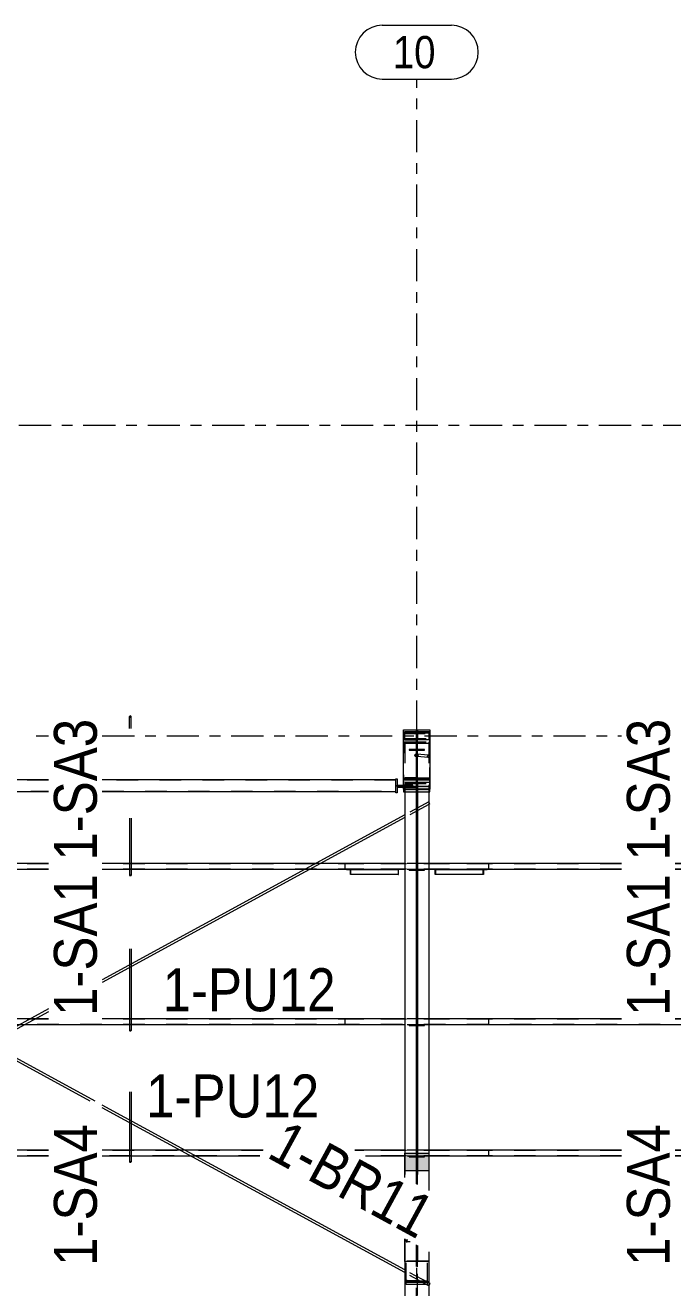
# Model space of a CAD drawing. Header units: millimetres. Extents: x -49 to 1122, y -181 to 639.
# Drawn here: x 146.6 to 206.9, y 71.1 to 188.6 of the extents above; entities that cross this region are included whole.
import ezdxf

# ---------------------------------------------------------------- set-up
doc = ezdxf.new("R2010")
doc.units = ezdxf.units.MM
for name, pattern in [('XKITLINE00', [0]), ('XKITLINE02', [4, 2, -2]), ('XKITLINE03', [6, 3, -1, 1, -1])]:
    doc.linetypes.add(name, pattern=pattern)
for name, color, linetype, lineweight in [('Part', 2, 'Continuous', 0), ('PartMark', 7, 'Continuous', 0), ('S-grid', 1, 'Continuous', 0)]:
    doc.layers.add(name, color=color, linetype=linetype, lineweight=lineweight)
doc.styles.add('ARIAL', font='ARIAL.TTF')

# ---------------------------------------------------------------- blocks, each defined once
blk = doc.blocks.new('*A31')
at = {"layer": 'Part'}
blk.add_hatch(color=3, dxfattribs=at).paths.add_polyline_path([(156.39, 124.35), (156.44, 124.33), (156.46, 124.29), (156.44, 124.24), (156.39, 124.22), (156.34, 124.24), (156.32, 124.29), (156.34, 124.33)], flags=17)
blk = doc.blocks.new('*A32')
at = {"layer": 'Part'}
blk.add_hatch(color=3, dxfattribs=at).paths.add_polyline_path([(180.83, 110.03), (180.83, 110.06), (181.35, 110.06), (181.35, 109.61), (181.32, 109.61), (181.32, 110.03)], flags=17)
blk = doc.blocks.new('*A33')
at = {"layer": 'Part'}
blk.add_hatch(color=3, dxfattribs=at).paths.add_polyline_path([(184.76, 109.61), (184.76, 110.06), (185.28, 110.06), (185.28, 110.03), (184.79, 110.03), (184.79, 109.61)], flags=17)
blk = doc.blocks.new('*A34')
at = {"layer": 'Part'}
blk.add_hatch(color=3, dxfattribs=at).paths.add_polyline_path([(181.83, 117.55), (181.83, 117.82), (184.28, 117.82), (184.28, 117.55)], flags=17)
blk = doc.blocks.new('*A35')
at = {"layer": 'Part'}
blk.add_hatch(color=3, dxfattribs=at).paths.add_polyline_path([(181.83, 117.28), (181.83, 117.55), (184.28, 117.55), (184.28, 117.28)], flags=17)
blk = doc.blocks.new('*A36')
at = {"layer": 'Part'}
blk.add_hatch(color=3, dxfattribs=at).paths.add_polyline_path([(183.01, 117.82), (183.01, 118.44), (183.1, 118.44), (183.1, 117.82)], flags=17)
blk = doc.blocks.new('*A38')
at = {"layer": 'Part'}
blk.add_hatch(color=3, dxfattribs=at).paths.add_polyline_path([(181.94, 122.76), (181.94, 122.91), (184.17, 122.91), (184.17, 122.76), (183.1, 122.76), (183.1, 118.59), (184.17, 118.59), (184.17, 118.44), (181.94, 118.44), (181.94, 118.59), (183.01, 118.59), (183.01, 122.76)], flags=17)
blk = doc.blocks.new('*A52')
at = {"layer": 'Part'}
blk.add_hatch(color=3, dxfattribs=at).paths.add_polyline_path([(183.11, 117.28), (183.11, 83.68), (184.17, 83.68), (184.17, 82.06), (181.94, 82.06), (181.94, 83.68), (183, 83.68), (183, 117.28)], flags=17)
blk = doc.blocks.new('*A53')
at = {"layer": 'Part'}
blk.add_hatch(color=3, dxfattribs=at).paths.add_polyline_path([(183.01, 120.79), (183.15, 120.75), (183.21, 120.68), (183.17, 120.6), (183.04, 120.56), (182.91, 120.6), (182.84, 120.68), (182.89, 120.75)], flags=17)
blk = doc.blocks.new('*A433')
at = {"layer": 'S-grid', "color": 1, "linetype": 'XKITLINE03', "lineweight": 0}
blk.add_line((-10, 151.39), (1096.06, 151.39), dxfattribs=at)
blk = doc.blocks.new('*A434')
at = {"layer": 'S-grid', "color": 1, "linetype": 'XKITLINE03', "lineweight": 0}
for p, q in [((147.61, 122.5), (148.77, 122.5)), ((153.77, 122.5), (202.11, 122.5))]:
    blk.add_line(p, q, dxfattribs=at)
blk = doc.blocks.new('*A482')
at = {"layer": 'Part', "color": 2, "linetype": 'XKITLINE00', "lineweight": 0}
for p, q in [((181.94, 83.94), (177.27, 83.94)), ((202.11, 83.94), (184.17, 83.94)), ((228.77, 83.94), (207.11, 83.94)), ((261.94, 83.94), (233.77, 83.94)), ((269.72, 83.94), (264.17, 83.94)), ((269.72, 83.94), (269.72, 83.39)), ((181.94, 83.39), (178.29, 83.39)), ((202.11, 83.39), (184.17, 83.39)), ((228.77, 83.39), (207.11, 83.39)), ((261.94, 83.39), (233.77, 83.39)), ((269.72, 83.39), (264.17, 83.39))]:
    blk.add_line(p, q, dxfattribs=at)
at = {"layer": 'Part', "color": 7, "linetype": 'XKITLINE02', "lineweight": 0}
for p, q in [((202.11, 83.92), (177.3, 83.92)), ((202.11, 83.41), (178.25, 83.41)), ((184.17, 83.94), (181.94, 83.94)), ((228.77, 83.92), (207.11, 83.92)), ((228.77, 83.41), (207.11, 83.41)), ((269.72, 83.92), (233.77, 83.92)), ((269.72, 83.41), (233.77, 83.41)), ((264.17, 83.94), (261.94, 83.94)), ((184.17, 83.39), (181.94, 83.39)), ((264.17, 83.39), (261.94, 83.39))]:
    blk.add_line(p, q, dxfattribs=at)
blk = doc.blocks.new('*A483')
at = {"layer": 'Part', "color": 2, "linetype": 'XKITLINE00', "lineweight": 0}
for p, q in [((176.39, 95.61), (176.39, 96.17)), ((181.94, 96.17), (176.39, 96.17)), ((176.39, 95.61), (176.39, 95.61)), ((181.94, 95.61), (176.39, 95.61)), ((202.11, 96.17), (184.17, 96.17)), ((261.94, 95.61), (184.17, 95.61)), ((228.77, 96.17), (207.11, 96.17)), ((261.94, 96.17), (233.77, 96.17)), ((269.72, 96.17), (264.17, 96.17)), ((269.72, 95.61), (264.17, 95.61)), ((269.72, 96.17), (269.72, 95.61))]:
    blk.add_line(p, q, dxfattribs=at)
at = {"layer": 'Part', "color": 7, "linetype": 'XKITLINE02', "lineweight": 0}
for p, q in [((202.11, 96.15), (176.39, 96.15)), ((269.72, 95.63), (176.39, 95.63)), ((184.17, 96.17), (181.94, 96.17)), ((184.17, 95.61), (181.94, 95.61)), ((228.77, 96.15), (207.11, 96.15)), ((269.72, 96.15), (233.77, 96.15)), ((264.17, 96.17), (261.94, 96.17)), ((264.17, 95.61), (261.94, 95.61))]:
    blk.add_line(p, q, dxfattribs=at)
blk = doc.blocks.new('*A484')
at = {"layer": 'Part', "color": 2, "linetype": 'XKITLINE00', "lineweight": 0}
for p, q in [((176.39, 110.06), (176.39, 110.61)), ((181.94, 110.61), (176.39, 110.61)), ((202.11, 110.61), (184.17, 110.61)), ((228.77, 110.61), (207.11, 110.61)), ((261.94, 110.61), (233.77, 110.61)), ((269.72, 110.61), (264.17, 110.61)), ((269.72, 110.61), (269.72, 110.06)), ((176.39, 110.06), (176.39, 110.06)), ((176.87, 110.06), (176.39, 110.06)), ((181.94, 110.06), (181.35, 110.06)), ((184.76, 110.06), (184.17, 110.06)), ((202.11, 110.06), (189.24, 110.06)), ((228.77, 110.06), (207.11, 110.06)), ((256.87, 110.06), (233.77, 110.06)), ((261.94, 110.06), (261.35, 110.06)), ((264.76, 110.06), (264.17, 110.06)), ((269.72, 110.06), (269.24, 110.06))]:
    blk.add_line(p, q, dxfattribs=at)
at = {"layer": 'Part', "color": 7, "linetype": 'XKITLINE02', "lineweight": 0}
for p, q in [((202.11, 110.59), (176.39, 110.59)), ((184.17, 110.61), (181.94, 110.61)), ((228.77, 110.59), (207.11, 110.59)), ((269.72, 110.59), (233.77, 110.59)), ((264.17, 110.61), (261.94, 110.61)), ((202.11, 110.08), (176.39, 110.08)), ((181.35, 110.06), (176.87, 110.06)), ((184.17, 110.06), (181.94, 110.06)), ((189.24, 110.06), (184.76, 110.06)), ((228.77, 110.08), (207.11, 110.08)), ((269.72, 110.08), (233.77, 110.08)), ((261.35, 110.06), (256.87, 110.06)), ((264.17, 110.06), (261.94, 110.06)), ((269.24, 110.06), (264.76, 110.06))]:
    blk.add_line(p, q, dxfattribs=at)
blk = doc.blocks.new('*A519')
at = {"layer": 'S-grid', "color": 1, "linetype": 'XKITLINE03', "lineweight": 0}
for p, q in [((183.06, 80.79), (183.06, 183.61)), ((183.06, -10), (183.06, 75.1))]:
    blk.add_line(p, q, dxfattribs=at)
at = {"layer": 'S-grid', "color": 3, "style": 'ARIAL', "width": 0.85}
blk.add_text('10', height=3, dxfattribs=at).set_placement((180.83, 184.61))
blk = doc.blocks.new('*A523')
at = {"layer": 'Part', "color": 7, "linetype": 'XKITLINE02', "lineweight": 0}
for p, q in [((184.17, 116.36), (181.94, 115.15)), ((184.17, 116.1), (181.94, 114.89)), ((143.06, 93.97), (142.82, 93.85)), ((143.29, 93.85), (143.06, 93.72)), ((104.17, 72.8), (101.94, 71.59)), ((104.17, 72.55), (101.94, 71.34))]:
    blk.add_line(p, q, dxfattribs=at)
at = {"layer": 'Part', "color": 2, "linetype": 'XKITLINE00', "lineweight": 0}
for p, q in [((184.17, 116.36), (184.17, 116.36)), ((184.28, 116.16), (184.17, 116.36)), ((181.94, 115.15), (153.77, 99.81)), ((184.28, 116.16), (184.17, 116.1)), ((181.94, 114.89), (153.77, 99.56)), ((148.77, 97.09), (143.06, 93.97)), ((148.77, 96.83), (143.29, 93.85)), ((142.82, 93.85), (127.11, 85.29)), ((143.06, 93.72), (127.11, 85.04)), ((122.11, 82.57), (104.17, 72.8)), ((122.11, 82.31), (104.17, 72.55)), ((101.94, 71.59), (101.83, 71.53)), ((101.83, 71.53), (101.94, 71.33)), ((101.94, 71.33), (101.94, 71.34))]:
    blk.add_line(p, q, dxfattribs=at)
blk = doc.blocks.new('*A524')
at = {"layer": 'Part', "color": 2, "linetype": 'XKITLINE00', "lineweight": 0}
for p, q in [((101.83, 116.16), (101.94, 116.36)), ((101.94, 116.36), (101.94, 116.36)), ((101.94, 116.1), (101.83, 116.16)), ((122.11, 105.13), (111.66, 110.81)), ((122.11, 105.38), (112.13, 110.81)), ((143.06, 93.97), (127.11, 102.66)), ((142.82, 93.85), (127.11, 102.4)), ((152.63, 88.51), (143.06, 93.72)), ((153.1, 88.51), (143.29, 93.85)), ((181.94, 72.8), (153.77, 88.14)), ((181.94, 72.55), (153.77, 87.89)), ((184.28, 71.53), (184.17, 71.59)), ((184.28, 71.53), (184.17, 71.33)), ((184.17, 71.33), (184.17, 71.34))]:
    blk.add_line(p, q, dxfattribs=at)
at = {"layer": 'Part', "color": 7, "linetype": 'XKITLINE02', "lineweight": 0}
for p, q in [((102.95, 115.81), (101.94, 116.36)), ((102.48, 115.81), (101.94, 116.1)), ((143.29, 93.85), (143.06, 93.97)), ((143.06, 93.72), (142.82, 93.85)), ((184.17, 71.59), (181.94, 72.8)), ((184.17, 71.34), (181.94, 72.55))]:
    blk.add_line(p, q, dxfattribs=at)
blk = doc.blocks.new('*A526')
at = {"layer": 'Part', "color": 2, "linetype": 'XKITLINE00', "lineweight": 0}
for p, q in [((96.39, 83.39), (96.39, 83.94)), ((101.94, 83.94), (96.39, 83.94)), ((108.85, 83.94), (104.17, 83.94)), ((122.11, 83.94), (117.37, 83.94)), ((148.77, 83.94), (127.11, 83.94)), ((161.01, 83.94), (153.77, 83.94)), ((168.74, 83.94), (161.48, 83.94)), ((181.94, 83.94), (177.27, 83.94)), ((189.72, 83.94), (184.17, 83.94)), ((189.72, 83.94), (189.72, 83.39)), ((96.39, 83.39), (96.39, 83.39)), ((101.94, 83.39), (96.39, 83.39)), ((107.82, 83.39), (104.17, 83.39)), ((122.11, 83.39), (117.68, 83.39)), ((148.77, 83.39), (127.11, 83.39)), ((162.03, 83.39), (153.77, 83.39)), ((168.44, 83.39), (162.5, 83.39)), ((181.94, 83.39), (178.29, 83.39)), ((189.72, 83.39), (184.17, 83.39))]:
    blk.add_line(p, q, dxfattribs=at)
at = {"layer": 'Part', "color": 7, "linetype": 'XKITLINE02', "lineweight": 0}
for p, q in [((108.81, 83.92), (96.39, 83.92)), ((107.86, 83.41), (96.39, 83.41)), ((104.17, 83.94), (101.94, 83.94)), ((122.11, 83.92), (117.38, 83.92)), ((122.11, 83.41), (117.66, 83.41)), ((148.77, 83.92), (127.11, 83.92)), ((148.77, 83.41), (127.11, 83.41)), ((168.73, 83.92), (153.77, 83.92)), ((168.45, 83.41), (153.77, 83.41)), ((161.48, 83.94), (161.01, 83.94)), ((189.72, 83.92), (177.3, 83.92)), ((189.72, 83.41), (178.25, 83.41)), ((184.17, 83.94), (181.94, 83.94)), ((104.17, 83.39), (101.94, 83.39)), ((162.5, 83.39), (162.03, 83.39)), ((184.17, 83.39), (181.94, 83.39))]:
    blk.add_line(p, q, dxfattribs=at)
blk = doc.blocks.new('*A528')
at = {"layer": 'Part', "color": 2, "linetype": 'XKITLINE00', "lineweight": 0}
for p, q in [((96.39, 95.61), (96.39, 96.17)), ((101.94, 96.17), (96.39, 96.17)), ((96.39, 95.61), (96.39, 95.61)), ((101.94, 95.61), (96.39, 95.61)), ((122.11, 96.17), (104.17, 96.17)), ((139.58, 95.61), (104.17, 95.61)), ((138.56, 96.17), (127.11, 96.17)), ((147.08, 96.17), (139.03, 96.17)), ((146.06, 95.61), (140.05, 95.61)), ((181.94, 95.61), (146.53, 95.61)), ((148.77, 96.17), (147.55, 96.17)), ((181.94, 96.17), (153.77, 96.17)), ((189.72, 96.17), (184.17, 96.17)), ((189.72, 95.61), (184.17, 95.61)), ((189.72, 96.17), (189.72, 95.61))]:
    blk.add_line(p, q, dxfattribs=at)
at = {"layer": 'Part', "color": 7, "linetype": 'XKITLINE02', "lineweight": 0}
for p, q in [((122.11, 96.15), (96.39, 96.15)), ((189.72, 95.63), (96.39, 95.63)), ((104.17, 96.17), (101.94, 96.17)), ((104.17, 95.61), (101.94, 95.61)), ((148.77, 96.15), (127.11, 96.15)), ((139.03, 96.17), (138.56, 96.17)), ((140.05, 95.61), (139.58, 95.61)), ((146.53, 95.61), (146.06, 95.61)), ((147.55, 96.17), (147.08, 96.17)), ((189.72, 96.15), (153.77, 96.15)), ((184.17, 96.17), (181.94, 96.17)), ((184.17, 95.61), (181.94, 95.61))]:
    blk.add_line(p, q, dxfattribs=at)
blk = doc.blocks.new('*A530')
at = {"layer": 'Part', "color": 2, "linetype": 'XKITLINE00', "lineweight": 0}
for p, q in [((96.39, 110.06), (96.39, 110.61)), ((101.94, 110.61), (96.39, 110.61)), ((112.03, 110.61), (104.17, 110.61)), ((122.11, 110.61), (112.5, 110.61)), ((148.77, 110.61), (127.11, 110.61)), ((173.61, 110.61), (153.77, 110.61)), ((181.94, 110.61), (174.08, 110.61)), ((189.72, 110.61), (184.17, 110.61)), ((189.72, 110.61), (189.72, 110.06)), ((96.39, 110.06), (96.39, 110.06)), ((96.87, 110.06), (96.39, 110.06)), ((101.94, 110.06), (101.35, 110.06)), ((104.76, 110.06), (104.17, 110.06)), ((113.05, 110.06), (109.24, 110.06)), ((122.11, 110.06), (113.52, 110.06)), ((148.77, 110.06), (127.11, 110.06)), ((172.59, 110.06), (153.77, 110.06)), ((176.87, 110.06), (173.06, 110.06)), ((181.94, 110.06), (181.35, 110.06)), ((184.76, 110.06), (184.17, 110.06)), ((189.72, 110.06), (189.24, 110.06))]:
    blk.add_line(p, q, dxfattribs=at)
at = {"layer": 'Part', "color": 7, "linetype": 'XKITLINE02', "lineweight": 0}
for p, q in [((122.11, 110.59), (96.39, 110.59)), ((104.17, 110.61), (101.94, 110.61)), ((112.5, 110.61), (112.03, 110.61)), ((148.77, 110.59), (127.11, 110.59)), ((189.72, 110.59), (153.77, 110.59)), ((174.08, 110.61), (173.61, 110.61)), ((184.17, 110.61), (181.94, 110.61)), ((122.11, 110.08), (96.39, 110.08)), ((101.35, 110.06), (96.87, 110.06)), ((104.17, 110.06), (101.94, 110.06)), ((109.24, 110.06), (104.76, 110.06)), ((113.52, 110.06), (113.05, 110.06)), ((148.77, 110.08), (127.11, 110.08)), ((189.72, 110.08), (153.77, 110.08)), ((173.06, 110.06), (172.59, 110.06)), ((181.35, 110.06), (176.87, 110.06)), ((184.17, 110.06), (181.94, 110.06)), ((189.24, 110.06), (184.76, 110.06))]:
    blk.add_line(p, q, dxfattribs=at)
blk = doc.blocks.new('*A532')
at = {"layer": 'Part', "color": 7, "linetype": 'XKITLINE02', "lineweight": 0}
for p, q in [((181.94, 121.94), (181.94, 117.28)), ((181.94, 121.94), (184.17, 121.94)), ((181.94, 121.81), (183, 121.81)), ((183, 121.81), (183, 80.82)), ((183.11, 80.76), (183.11, 121.81)), ((183.11, 121.81), (184.17, 121.81)), ((184.17, 121.94), (184.17, 117.28)), ((181.94, 118.18), (183, 118.18)), ((181.94, 118.05), (184.17, 118.05)), ((183.11, 118.18), (184.17, 118.18)), ((181.94, 83.68), (181.94, 81.4)), ((184.17, 83.68), (184.17, 80.19)), ((181.94, 75.7), (181.94, 73.59)), ((183, 75.13), (183, 22.44)), ((183.11, 22.44), (183.11, 75.07)), ((184.17, 74.49), (184.17, 73.59)), ((184.17, 22.44), (181.94, 22.44))]:
    blk.add_line(p, q, dxfattribs=at)
at = {"layer": 'Part', "color": 2, "linetype": 'XKITLINE00', "lineweight": 0}
for p, q in [((181.94, 117.28), (181.94, 83.68)), ((184.17, 117.28), (184.17, 83.68)), ((181.94, 73.59), (181.94, 22.44)), ((184.17, 73.59), (184.17, 22.44))]:
    blk.add_line(p, q, dxfattribs=at)
blk = doc.blocks.new('*A547')
at = {"layer": 'Part', "color": 2, "linetype": 'XKITLINE00', "lineweight": 0}
for p, q in [((122.11, 118.4), (105, 118.4)), ((148.77, 118.4), (127.11, 118.4)), ((181.11, 118.4), (153.77, 118.4)), ((122.11, 117.29), (105, 117.29)), ((148.77, 117.29), (127.11, 117.29)), ((181.11, 117.29), (153.77, 117.29))]:
    blk.add_line(p, q, dxfattribs=at)
at = {"layer": 'Part', "color": 7, "linetype": 'XKITLINE02', "lineweight": 0}
for p, q in [((105, 117.29), (105, 118.4)), ((122.11, 118.36), (105, 118.36)), ((148.77, 118.36), (127.11, 118.36)), ((181.11, 118.36), (153.77, 118.36)), ((181.11, 117.29), (181.11, 118.4)), ((105, 117.34), (122.11, 117.34)), ((127.11, 117.34), (148.77, 117.34)), ((153.77, 117.34), (181.11, 117.34))]:
    blk.add_line(p, q, dxfattribs=at)
blk = doc.blocks.new('*A550')
at = {"layer": 'Part', "color": 2, "linetype": 'XKITLINE00', "lineweight": 0}
for p, q in [((156.32, 114.84), (156.32, 110.61)), ((156.46, 114.84), (156.46, 110.61)), ((156.32, 110.06), (156.32, 109.51)), ((156.34, 109.52), (156.32, 109.51)), ((156.32, 109.51), (156.34, 109.51)), ((156.39, 109.52), (156.34, 109.52)), ((156.34, 109.51), (156.39, 109.51)), ((156.44, 109.52), (156.39, 109.52)), ((156.39, 109.51), (156.44, 109.51)), ((156.46, 109.51), (156.44, 109.52)), ((156.44, 109.51), (156.46, 109.51)), ((156.46, 110.06), (156.46, 109.51))]:
    blk.add_line(p, q, dxfattribs=at)
at = {"layer": 'Part', "color": 7, "linetype": 'XKITLINE02', "lineweight": 0}
for p, q in [((156.32, 110.61), (156.32, 110.06)), ((156.46, 110.61), (156.46, 110.06))]:
    blk.add_line(p, q, dxfattribs=at)
blk = doc.blocks.new('*A551')
at = {"layer": 'Part', "color": 2, "linetype": 'XKITLINE00', "lineweight": 0}
for p, q in [((156.34, 124.33), (156.32, 124.29)), ((156.32, 123.18), (156.32, 124.29)), ((156.32, 124.29), (156.34, 124.24)), ((156.39, 124.35), (156.34, 124.33)), ((156.34, 124.24), (156.39, 124.22)), ((156.44, 124.33), (156.39, 124.35)), ((156.39, 124.22), (156.44, 124.24)), ((156.46, 124.29), (156.44, 124.33)), ((156.44, 124.24), (156.46, 124.29)), ((156.46, 123.18), (156.46, 124.29))]:
    blk.add_line(p, q, dxfattribs=at)
blk = doc.blocks.new('*A552')
at = {"layer": 'Part', "color": 7, "linetype": 'XKITLINE02', "lineweight": 0}
for p, q in [((183.03, 110), (183.08, 110)), ((183.03, 108.89), (183.03, 110)), ((183.03, 110), (183.08, 110)), ((183.08, 108.89), (183.08, 110)), ((183.03, 108.89), (183.08, 108.89))]:
    blk.add_line(p, q, dxfattribs=at)
blk = doc.blocks.new('*A553')
at = {"layer": 'Part', "color": 7, "linetype": 'XKITLINE02', "lineweight": 0}
for p, q in [((183, 122.7), (183, 121.22)), ((183.11, 122.7), (183, 122.7)), ((183.11, 121.22), (183.11, 122.7)), ((183, 122.03), (183.11, 122.03)), ((183, 121.77), (183.11, 121.77)), ((183, 121.22), (183.11, 121.22)), ((183.11, 121.22), (183, 121.22))]:
    blk.add_line(p, q, dxfattribs=at)
blk = doc.blocks.new('*A554')
at = {"layer": 'Part', "color": 7, "linetype": 'XKITLINE02', "lineweight": 0}
for p, q in [((183.78, 121.22), (182.33, 121.22)), ((182.33, 121.22), (182.33, 121.16)), ((182.33, 121.16), (183.78, 121.16)), ((183.78, 121.16), (183.78, 121.22))]:
    blk.add_line(p, q, dxfattribs=at)
blk = doc.blocks.new('*A555')
at = {"layer": 'Part', "color": 7, "linetype": 'XKITLINE02', "lineweight": 0}
for p, q in [((183.78, 110.06), (182.33, 110.06)), ((182.33, 110), (182.33, 110.06)), ((182.33, 110), (183.78, 110)), ((183.78, 110), (183.78, 110.06))]:
    blk.add_line(p, q, dxfattribs=at)
blk = doc.blocks.new('*A556')
at = {"layer": 'Part', "color": 2, "linetype": 'XKITLINE00', "lineweight": 0}
for p, q in [((176.5, 110.03), (176.5, 110.06)), ((180.83, 110.03), (176.5, 110.03)), ((181.35, 110.06), (176.87, 110.06)), ((176.87, 109.61), (176.87, 110.03)), ((181.32, 109.61), (176.87, 109.61)), ((180.83, 110.03), (180.83, 110.06)), ((181.32, 110.03), (180.83, 110.03)), ((181.32, 110.03), (181.32, 109.61)), ((181.32, 109.61), (181.35, 109.61)), ((181.35, 109.61), (181.35, 110.06))]:
    blk.add_line(p, q, dxfattribs=at)
at = {"layer": 'Part', "color": 7, "linetype": 'XKITLINE02', "lineweight": 0}
for p, q in [((176.87, 110.06), (176.5, 110.06)), ((176.89, 109.61), (176.87, 109.61)), ((176.89, 110.06), (176.89, 109.61))]:
    blk.add_line(p, q, dxfattribs=at)
blk = doc.blocks.new('*A557')
at = {"layer": 'Part', "color": 2, "linetype": 'XKITLINE00', "lineweight": 0}
for p, q in [((184.76, 109.61), (184.76, 110.06)), ((184.76, 110.06), (185.28, 110.06)), ((189.25, 109.61), (184.76, 109.61)), ((189.61, 110.03), (184.79, 110.03)), ((184.79, 110.03), (184.79, 109.61)), ((189.24, 110.06), (185.28, 110.06)), ((185.28, 110.06), (185.28, 110.03)), ((189.25, 110.03), (189.25, 109.61)), ((189.61, 110.06), (189.61, 110.03))]:
    blk.add_line(p, q, dxfattribs=at)
at = {"layer": 'Part', "color": 7, "linetype": 'XKITLINE02', "lineweight": 0}
for p, q in [((189.23, 109.61), (189.23, 110.06)), ((189.23, 110.06), (189.61, 110.06)), ((189.61, 110.03), (189.25, 110.03))]:
    blk.add_line(p, q, dxfattribs=at)
blk = doc.blocks.new('*A558')
at = {"layer": 'Part', "color": 2, "linetype": 'XKITLINE00', "lineweight": 0}
for p, q in [((181.83, 117.55), (181.83, 123.06)), ((181.83, 123.06), (184.28, 123.06)), ((184.28, 123.06), (184.28, 117.55)), ((181.83, 117.82), (184.28, 117.82)), ((184.28, 117.55), (181.83, 117.55))]:
    blk.add_line(p, q, dxfattribs=at)
at = {"layer": 'Part', "color": 7, "linetype": 'XKITLINE02', "lineweight": 0}
blk.add_line((181.83, 122.88), (184.28, 122.88), dxfattribs=at)
blk = doc.blocks.new('*A559')
at = {"layer": 'Part', "color": 7, "linetype": 'XKITLINE02', "lineweight": 0}
for p, q in [((181.83, 122.88), (181.83, 117.55)), ((184.28, 122.88), (181.83, 122.88)), ((181.83, 122.7), (184.28, 122.7)), ((184.28, 117.55), (184.28, 122.88))]:
    blk.add_line(p, q, dxfattribs=at)
at = {"layer": 'Part', "color": 2, "linetype": 'XKITLINE00', "lineweight": 0}
for p, q in [((181.83, 117.55), (181.83, 117.28)), ((181.83, 117.55), (184.28, 117.55)), ((184.28, 117.28), (184.28, 117.55)), ((181.83, 117.28), (184.28, 117.28))]:
    blk.add_line(p, q, dxfattribs=at)
blk = doc.blocks.new('*A560')
at = {"layer": 'Part', "color": 2, "linetype": 'XKITLINE00', "lineweight": 0}
for p, q in [((181.11, 117.18), (181.11, 118.51)), ((181.11, 118.51), (181.22, 118.51)), ((181.22, 118.51), (181.22, 117.18)), ((181.22, 117.18), (181.11, 117.18))]:
    blk.add_line(p, q, dxfattribs=at)
blk = doc.blocks.new('*A561')
at = {"layer": 'Part', "color": 2, "linetype": 'XKITLINE00', "lineweight": 0}
for p, q in [((181.22, 117.79), (181.22, 117.9)), ((181.22, 117.9), (181.83, 117.9)), ((181.33, 117.79), (181.22, 117.79))]:
    blk.add_line(p, q, dxfattribs=at)
at = {"layer": 'Part', "color": 7, "linetype": 'XKITLINE02', "lineweight": 0}
for p, q in [((182.67, 117.79), (181.33, 117.79)), ((182.67, 117.9), (181.83, 117.9)), ((182.67, 117.79), (182.67, 117.9))]:
    blk.add_line(p, q, dxfattribs=at)
blk = doc.blocks.new('*A562')
at = {"layer": 'Part', "color": 2, "linetype": 'XKITLINE00', "lineweight": 0}
for p, q in [((181.83, 117.79), (181.33, 117.79)), ((181.33, 117.68), (181.33, 117.79)), ((181.83, 117.68), (181.33, 117.68))]:
    blk.add_line(p, q, dxfattribs=at)
at = {"layer": 'Part', "color": 7, "linetype": 'XKITLINE02', "lineweight": 0}
for p, q in [((183, 117.79), (181.83, 117.79)), ((183, 117.68), (181.83, 117.68)), ((182.83, 117.79), (182.83, 117.68)), ((183, 117.79), (183, 117.68))]:
    blk.add_line(p, q, dxfattribs=at)
blk = doc.blocks.new('*A563')
at = {"layer": 'Part', "color": 2, "linetype": 'XKITLINE00', "lineweight": 0}
for p, q in [((183, 123.06), (183, 122.91)), ((183, 123.06), (183.11, 123.06)), ((183.11, 123.06), (183.11, 122.91))]:
    blk.add_line(p, q, dxfattribs=at)
at = {"layer": 'Part', "color": 7, "linetype": 'XKITLINE02', "lineweight": 0}
for p, q in [((183, 122.91), (183, 122.26)), ((183.11, 122.42), (183, 122.42)), ((183, 122.34), (183.11, 122.34)), ((183.11, 122.26), (183, 122.26)), ((183.11, 122.91), (183.11, 122.26))]:
    blk.add_line(p, q, dxfattribs=at)
blk = doc.blocks.new('*A564')
at = {"layer": 'Part', "color": 2, "linetype": 'XKITLINE00', "lineweight": 0}
for p, q in [((183.01, 118.44), (183.01, 117.82)), ((183.01, 118.44), (183.1, 118.44)), ((183.1, 117.82), (183.01, 117.82)), ((183.1, 118.44), (183.1, 117.82))]:
    blk.add_line(p, q, dxfattribs=at)
at = {"layer": 'Part', "color": 7, "linetype": 'XKITLINE02', "lineweight": 0}
for p, q in [((183.01, 118.38), (183.1, 118.38)), ((183.01, 118.27), (183.1, 118.27))]:
    blk.add_line(p, q, dxfattribs=at)
blk = doc.blocks.new('*A566')
at = {"layer": 'Part', "color": 2, "linetype": 'XKITLINE00', "lineweight": 0}
for p, q in [((181.94, 122.76), (181.94, 122.91)), ((181.94, 122.91), (184.17, 122.91)), ((181.94, 122.12), (181.94, 122.76)), ((181.94, 122.76), (183.01, 122.76)), ((183.01, 122.76), (183.01, 118.59)), ((183.1, 122.76), (183.1, 118.59)), ((184.17, 122.76), (183.1, 122.76)), ((184.17, 122.91), (184.17, 122.12)), ((181.94, 122.12), (183.01, 122.12)), ((184.17, 122.12), (183.1, 122.12)), ((183.01, 118.59), (181.94, 118.59)), ((181.94, 118.59), (181.94, 118.36)), ((181.94, 118.44), (184.17, 118.44)), ((183.01, 118.36), (181.94, 118.36)), ((183.1, 118.59), (184.17, 118.59)), ((184.17, 118.36), (183.1, 118.36)), ((184.17, 118.59), (184.17, 118.36))]:
    blk.add_line(p, q, dxfattribs=at)
at = {"layer": 'Part', "color": 7, "linetype": 'XKITLINE02', "lineweight": 0}
for p, q in [((181.94, 122.24), (184.17, 122.24)), ((181.94, 118.49), (183.01, 118.49)), ((183.01, 118.59), (183.01, 118.49)), ((183.1, 118.36), (183.01, 118.36)), ((183.1, 118.49), (183.1, 118.59)), ((184.17, 118.49), (183.1, 118.49))]:
    blk.add_line(p, q, dxfattribs=at)
blk = doc.blocks.new('*A643')
at = {"layer": 'Part', "color": 7, "linetype": 'XKITLINE02', "lineweight": 0}
for p, q in [((182.21, 75.56), (182.08, 75.56)), ((182.08, 75.56), (182.08, 75.35)), ((182.08, 75.44), (182.43, 75.44))]:
    blk.add_line(p, q, dxfattribs=at)
blk = doc.blocks.new('*A649')
at = {"layer": 'Part', "color": 7, "linetype": 'XKITLINE02', "lineweight": 0}
for p, q in [((183, 117.96), (183, 117.28)), ((183, 117.96), (183.11, 117.96)), ((183, 117.89), (183.11, 117.89)), ((183.11, 117.96), (183.11, 117.28)), ((183, 83.68), (183, 80.82)), ((183.11, 83.68), (183.11, 80.76)), ((183, 75.13), (183, 73.61)), ((183.11, 75.07), (183.11, 73.61)), ((184.17, 73.61), (181.94, 73.61))]:
    blk.add_line(p, q, dxfattribs=at)
at = {"layer": 'Part', "color": 2, "linetype": 'XKITLINE00', "lineweight": 0}
for p, q in [((183, 117.28), (183, 83.68)), ((183, 117.28), (183.11, 117.28)), ((183.11, 117.28), (183.11, 83.68)), ((181.94, 81.4), (181.94, 83.68)), ((181.94, 83.68), (183, 83.68)), ((183.11, 83.68), (184.17, 83.68)), ((184.17, 83.68), (184.17, 80.19)), ((181.94, 82.06), (184.17, 82.06)), ((181.94, 73.59), (181.94, 75.7)), ((184.17, 74.49), (184.17, 73.59)), ((184.17, 73.59), (181.94, 73.59))]:
    blk.add_line(p, q, dxfattribs=at)
blk = doc.blocks.new('*A653')
at = {"layer": 'Part', "color": 7, "linetype": 'XKITLINE02', "lineweight": 0}
for p, q in [((183.02, 75.12), (183.02, 71.78)), ((183.09, 75.08), (183.09, 71.78)), ((182.08, 71.88), (182.08, 71.66)), ((183.02, 71.78), (182.08, 71.78)), ((182.08, 71.66), (184.03, 71.66)), ((183.09, 71.78), (184.03, 71.78)), ((184.03, 71.88), (184.03, 71.66))]:
    blk.add_line(p, q, dxfattribs=at)
blk = doc.blocks.new('*A654')
at = {"layer": 'Part', "color": 7, "linetype": 'XKITLINE02', "lineweight": 0}
for p, q in [((182.06, 71.46), (182.06, 75.64)), ((184.06, 71.46), (184.06, 74.55)), ((184.06, 71.46), (182.06, 71.46))]:
    blk.add_line(p, q, dxfattribs=at)
blk = doc.blocks.new('*A656')
at = {"layer": 'Part', "color": 7, "linetype": 'XKITLINE02', "lineweight": 0}
for p, q in [((183.03, 83.33), (183.08, 83.33)), ((183.03, 82.22), (183.03, 83.33)), ((183.03, 83.33), (183.08, 83.33)), ((183.08, 82.22), (183.08, 83.33)), ((183.03, 82.22), (183.08, 82.22))]:
    blk.add_line(p, q, dxfattribs=at)
blk = doc.blocks.new('*A657')
at = {"layer": 'Part', "color": 7, "linetype": 'XKITLINE02', "lineweight": 0}
for p, q in [((183.78, 83.39), (182.33, 83.39)), ((182.33, 83.33), (182.33, 83.39)), ((182.33, 83.33), (183.78, 83.33)), ((183.78, 83.33), (183.78, 83.39))]:
    blk.add_line(p, q, dxfattribs=at)
blk = doc.blocks.new('*A665')
at = {"layer": 'Part', "color": 7, "linetype": 'XKITLINE02', "lineweight": 0}
for p, q in [((182, 71.63), (182, 71.74)), ((182, 71.74), (183, 71.74)), ((182.83, 71.74), (182.83, 71.63)), ((183, 71.74), (183, 71.63)), ((183, 71.63), (182, 71.63))]:
    blk.add_line(p, q, dxfattribs=at)
blk = doc.blocks.new('*A668')
at = {"layer": 'Part', "color": 7, "linetype": 'XKITLINE02', "lineweight": 0}
for p, q in [((183.11, 71.74), (184.11, 71.74)), ((183.11, 71.63), (183.11, 71.74)), ((183.28, 71.74), (183.28, 71.63)), ((184.11, 71.74), (184.11, 71.63)), ((184.11, 71.63), (183.11, 71.63))]:
    blk.add_line(p, q, dxfattribs=at)
blk = doc.blocks.new('*A669')
at = {"layer": 'Part', "color": 2, "linetype": 'XKITLINE00', "lineweight": 0}
for p, q in [((156.32, 89.37), (156.32, 86.75)), ((156.46, 89.37), (156.46, 86.68)), ((156.32, 86.5), (156.32, 83.94)), ((156.46, 86.43), (156.46, 83.94)), ((156.32, 83.39), (156.32, 82.85)), ((156.32, 82.85), (156.34, 82.84)), ((156.34, 82.85), (156.32, 82.85)), ((156.39, 82.85), (156.34, 82.85)), ((156.34, 82.84), (156.39, 82.84)), ((156.44, 82.85), (156.39, 82.85)), ((156.39, 82.84), (156.44, 82.84)), ((156.44, 82.84), (156.46, 82.85)), ((156.46, 82.85), (156.44, 82.85)), ((156.46, 83.39), (156.46, 82.85))]:
    blk.add_line(p, q, dxfattribs=at)
at = {"layer": 'Part', "color": 7, "linetype": 'XKITLINE02', "lineweight": 0}
for p, q in [((156.32, 86.75), (156.32, 86.5)), ((156.46, 86.68), (156.46, 86.43)), ((156.32, 83.94), (156.32, 83.39)), ((156.46, 83.94), (156.46, 83.39))]:
    blk.add_line(p, q, dxfattribs=at)
blk = doc.blocks.new('*A670')
at = {"layer": 'Part', "color": 2, "linetype": 'XKITLINE00', "lineweight": 0}
for p, q in [((156.32, 102.68), (156.32, 101.2)), ((156.46, 102.68), (156.46, 101.27)), ((156.32, 100.94), (156.32, 96.17)), ((156.46, 101.02), (156.46, 96.17)), ((156.32, 95.61), (156.32, 95.07)), ((156.46, 95.61), (156.46, 95.07)), ((156.32, 95.07), (156.34, 95.06)), ((156.34, 95.07), (156.32, 95.07)), ((156.39, 95.07), (156.34, 95.07)), ((156.34, 95.06), (156.39, 95.06)), ((156.44, 95.07), (156.39, 95.07)), ((156.39, 95.06), (156.44, 95.06)), ((156.44, 95.06), (156.46, 95.07)), ((156.46, 95.07), (156.44, 95.07))]:
    blk.add_line(p, q, dxfattribs=at)
at = {"layer": 'Part', "color": 7, "linetype": 'XKITLINE02', "lineweight": 0}
for p, q in [((156.32, 101.2), (156.32, 100.94)), ((156.46, 101.27), (156.46, 101.02)), ((156.32, 96.17), (156.32, 95.61)), ((156.46, 96.17), (156.46, 95.61))]:
    blk.add_line(p, q, dxfattribs=at)
blk = doc.blocks.new('*A671')
at = {"layer": 'Part', "color": 7, "linetype": 'XKITLINE02', "lineweight": 0}
for p, q in [((183.78, 95.61), (182.33, 95.61)), ((182.33, 95.56), (182.33, 95.61)), ((182.33, 95.56), (183.78, 95.56)), ((183.78, 95.56), (183.78, 95.61))]:
    blk.add_line(p, q, dxfattribs=at)
blk = doc.blocks.new('*A672')
at = {"layer": 'Part', "color": 7, "linetype": 'XKITLINE02', "lineweight": 0}
for p, q in [((183.03, 95.56), (183.08, 95.56)), ((183.03, 94.44), (183.03, 95.56)), ((183.03, 95.56), (183.08, 95.56)), ((183.08, 94.44), (183.08, 95.56)), ((183.03, 94.44), (183.08, 94.44))]:
    blk.add_line(p, q, dxfattribs=at)
blk = doc.blocks.new('*A673')
at = {"layer": 'S-grid', "color": 1, "linetype": 'XKITLINE00', "lineweight": 0}
for p, q in [((179.83, 188.61), (186.28, 188.61)), ((179.83, 183.61), (186.28, 183.61))]:
    blk.add_line(p, q, dxfattribs=at)
for centre, start, end in [((179.83, 186.11), 90, 270), ((186.28, 186.11), 270, 90)]:
    blk.add_arc(centre, 2.5, start, end, dxfattribs=at)
blk = doc.blocks.new('*A674')
at = {"layer": 'Part', "color": 2, "linetype": 'XKITLINE00', "lineweight": 0}
for p, q in [((182.89, 120.75), (182.84, 120.68)), ((182.84, 120.68), (182.91, 120.6)), ((183.01, 120.79), (182.89, 120.75)), ((182.91, 120.6), (183.04, 120.56)), ((183.01, 120.79), (183.15, 120.75)), ((183.04, 120.56), (183.17, 120.6)), ((184.12, 120.7), (183.1, 120.78)), ((184.12, 120.48), (183.1, 120.56)), ((183.21, 120.68), (183.15, 120.75)), ((183.17, 120.6), (183.21, 120.68)), ((184.12, 120.7), (184.17, 120.67)), ((184.17, 120.52), (184.12, 120.48)), ((184.17, 120.67), (184.19, 120.6)), ((184.19, 120.6), (184.17, 120.52))]:
    blk.add_line(p, q, dxfattribs=at)
at = {"layer": 'Part', "color": 7, "linetype": 'XKITLINE02', "lineweight": 0}
for p, q in [((183.1, 120.78), (183.01, 120.79)), ((183.1, 120.56), (183.04, 120.56)), ((184.05, 120.58), (184.07, 120.66)), ((184.07, 120.5), (184.05, 120.58)), ((184.07, 120.66), (184.12, 120.7)), ((184.12, 120.48), (184.07, 120.5))]:
    blk.add_line(p, q, dxfattribs=at)
blk = doc.blocks.new('*A2537')
at = {"layer": 'PartMark', "color": 3, "style": 'ARIAL', "width": 0.85}
blk.add_text('1-SA3', height=4, rotation=90.0002, dxfattribs=at).set_placement((153.27, 110.88))
blk = doc.blocks.new('*A2538')
at = {"layer": 'PartMark', "color": 3, "style": 'ARIAL', "width": 0.85}
blk.add_text('1-SA3', height=4, rotation=90.0002, dxfattribs=at).set_placement((206.61, 110.88))
blk = doc.blocks.new('*A2548')
at = {"layer": 'PartMark', "color": 3, "style": 'ARIAL', "width": 0.85}
blk.add_text('1-BR11', height=4, rotation=-28.5677, dxfattribs=at).set_placement((168.98, 83.33))
blk = doc.blocks.new('*A2549')
at = {"layer": 'PartMark', "color": 3, "style": 'ARIAL', "width": 0.85}
blk.add_text('1-PU12', height=4, dxfattribs=at).set_placement((157.86, 86.99))
blk = doc.blocks.new('*A2550')
at = {"layer": 'PartMark', "color": 3, "style": 'ARIAL', "width": 0.85}
blk.add_text('1-PU12', height=4, dxfattribs=at).set_placement((159.39, 96.87))
blk = doc.blocks.new('*A2556')
at = {"layer": 'PartMark', "color": 3, "style": 'ARIAL', "width": 0.85}
blk.add_text('1-SA4', height=4, rotation=90.0002, dxfattribs=at).set_placement((153.27, 73.18))
blk = doc.blocks.new('*A2557')
at = {"layer": 'PartMark', "color": 3, "style": 'ARIAL', "width": 0.85}
blk.add_text('1-SA1', height=4, rotation=90.0002, dxfattribs=at).set_placement((153.27, 96.43))
blk = doc.blocks.new('*A2558')
at = {"layer": 'PartMark', "color": 3, "style": 'ARIAL', "width": 0.85}
blk.add_text('1-SA4', height=4, rotation=90.0002, dxfattribs=at).set_placement((206.61, 73.18))
blk = doc.blocks.new('*A2559')
at = {"layer": 'PartMark', "color": 3, "style": 'ARIAL', "width": 0.85}
blk.add_text('1-SA1', height=4, rotation=90.0002, dxfattribs=at).set_placement((206.61, 96.43))

msp = doc.modelspace()

# ---------------------------------------------------------------- block references
at = {"lineweight": 0}
for name in ['*A673', '*A519', '*A433', '*A434', '*A2537', '*A31', '*A551', '*A2538', '*A558', '*A559', '*A38', '*A566', '*A563', '*A553', '*A532', '*A554', '*A53', '*A674', '*A547', '*A560', '*A561', '*A562', '*A34', '*A35', '*A649', '*A36', '*A564', '*A523', '*A524', '*A52', '*A550', '*A530', '*A484', '*A2557', '*A556', '*A32', '*A555', '*A552', '*A33', '*A557', '*A2559', '*A670', '*A2550', '*A528', '*A483', '*A671', '*A672', '*A2549', '*A669', '*A2556', '*A2548', '*A2558', '*A526', '*A482', '*A657', '*A656', '*A654', '*A643', '*A653', '*A665', '*A668']:
    msp.add_blockref(name, (0, 0), dxfattribs=at)

doc.saveas('drawing.dxf')
